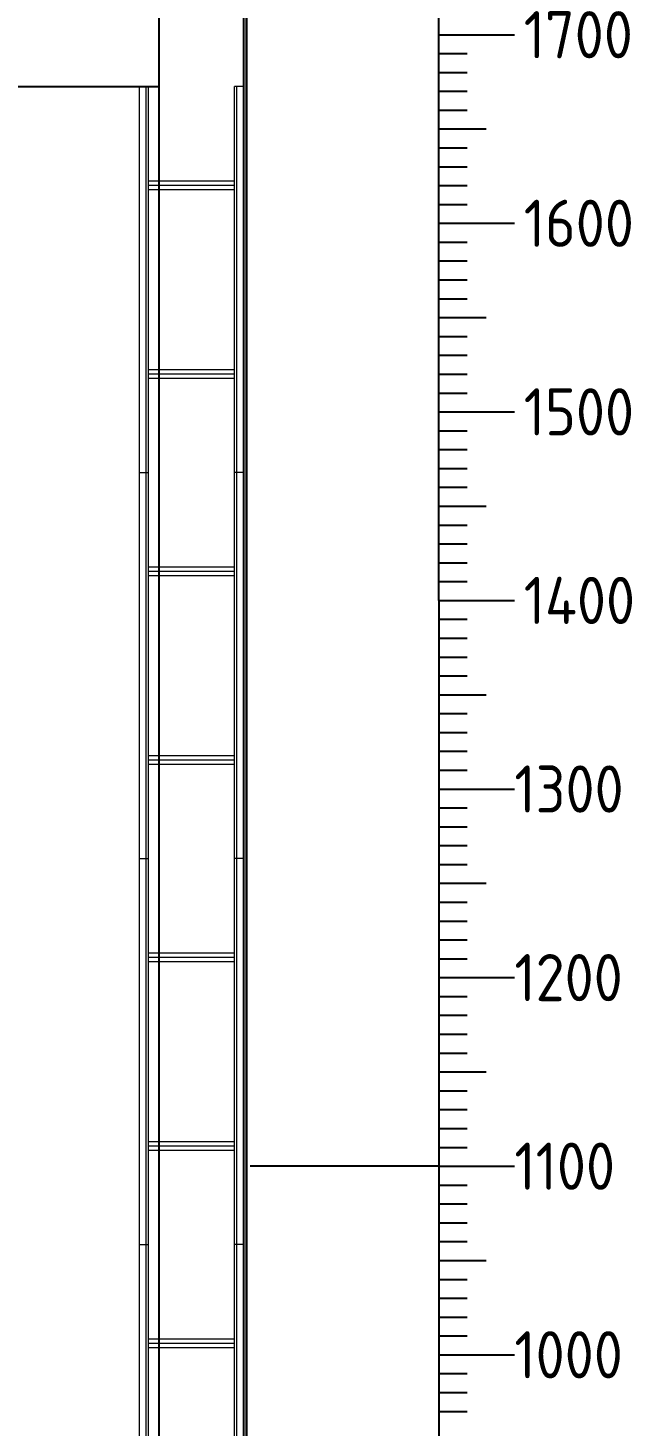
# Model space of a CAD drawing. Header units: millimetres. Extents: x 37984 to 70752, y 14140 to 37584.
# Drawn here: x 46393 to 46713, y 15729 to 16470 of the extents above; entities that cross this region are included whole.
import ezdxf
from ezdxf.enums import TextEntityAlignment as Align

# ---------------------------------------------------------------- set-up
doc = ezdxf.new("R2010")
doc.units = ezdxf.units.MM
doc.layers.add('! NO PLOT !', color=7, linetype='Continuous', true_color=0xff75dd, plot=False)
doc.layers.add('000-PI-Oprema', color=30, linetype='Continuous', lineweight=5)
doc.layers.add('000-PI-ORMAR', color=2, linetype='Continuous')
doc.layers.add('002-PI-Kabelska kanalica', color=150, linetype='Continuous')
doc.styles.add('PI0', font='isocpeur.ttf', dxfattribs={"width": 0.9})

# ---------------------------------------------------------------- blocks, each defined once
blk = doc.blocks.new('*U1323')
at = {"layer": '002-PI-Kabelska kanalica'}
for p in [(-20, 1388), (60, -100)]:
    blk.add_line(p, (60, 1388), dxfattribs=at)
blk = doc.blocks.new('*U992')
at = {"layer": '000-PI-Oprema', "ltscale": 0.25}
for p, q in [((-5, 1408.11), (-5, 1612.78)), ((-5, 1612.78), (-0.33, 1612.78)), ((-1.5, 1408.11), (-1.5, 1612.78)), ((-0.33, 1408.11), (-0.33, 1612.78)), ((45.33, 1408.11), (45.33, 1612.78)), ((50, 1612.78), (45.33, 1612.78)), ((46.5, 1408.11), (46.5, 1612.78)), ((50, 1408.11), (50, 1612.78)), ((-0.33, 1562.78), (45.33, 1562.78)), ((-0.33, 1560.45), (45.33, 1560.45)), ((-0.33, 1462.78), (45.33, 1462.78)), ((-0.33, 1460.45), (45.33, 1460.45)), ((-5, 1408.11), (-0.33, 1408.11)), ((-5, 1408.11), (-0.33, 1408.11)), ((-5, 1203.44), (-5, 1408.11)), ((-1.5, 1408.11), (-1.5, 1408.11)), ((-1.5, 1203.44), (-1.5, 1408.11)), ((-0.33, 1203.44), (-0.33, 1408.11)), ((50, 1408.11), (45.33, 1408.11)), ((50, 1408.11), (45.33, 1408.11)), ((45.33, 1203.44), (45.33, 1408.11)), ((46.5, 1203.44), (46.5, 1408.11)), ((50, 1203.44), (50, 1408.11)), ((-0.33, 1358.11), (45.33, 1358.11)), ((-0.33, 1355.78), (45.33, 1355.78)), ((-0.33, 1258.11), (45.33, 1258.11)), ((-0.33, 1255.78), (45.33, 1255.78)), ((-5, 1203.44), (-0.33, 1203.44)), ((-5, 1203.44), (-0.33, 1203.44)), ((-5, 998.77), (-5, 1203.44)), ((-1.5, 1203.44), (-1.5, 1203.44)), ((-1.5, 998.77), (-1.5, 1203.44)), ((-0.33, 998.77), (-0.33, 1203.44)), ((50, 1203.44), (45.33, 1203.44)), ((50, 1203.44), (45.33, 1203.44)), ((45.33, 998.77), (45.33, 1203.44)), ((46.5, 998.77), (46.5, 1203.44)), ((50, 998.77), (50, 1203.44)), ((-0.33, 1153.44), (45.33, 1153.44)), ((-0.33, 1151.11), (45.33, 1151.11)), ((-0.33, 1053.44), (45.33, 1053.44)), ((-0.33, 1051.11), (45.33, 1051.11)), ((-5, 998.77), (-0.33, 998.77)), ((-5, 998.77), (-0.33, 998.77)), ((-5, 794.1), (-5, 998.77)), ((-1.5, 998.77), (-1.5, 998.77)), ((-1.5, 794.1), (-1.5, 998.77)), ((-0.33, 794.1), (-0.33, 998.77)), ((50, 998.77), (45.33, 998.77)), ((50, 998.77), (45.33, 998.77)), ((45.33, 794.1), (45.33, 998.77)), ((46.5, 794.1), (46.5, 998.77)), ((50, 794.1), (50, 998.77)), ((-0.33, 948.77), (45.33, 948.77)), ((-0.33, 946.44), (45.33, 946.44))]:
    blk.add_line(p, q, dxfattribs=at)
for points in [[(-0.33, 1558.11), (45.33, 1558.11)], [(-0.33, 1458.11), (45.33, 1458.11)], [(-0.33, 1353.44), (45.33, 1353.44)], [(-0.33, 1253.44), (45.33, 1253.44)], [(-0.33, 1148.77), (45.33, 1148.77)], [(-0.33, 1048.77), (45.33, 1048.77)], [(-0.33, 944.1), (45.33, 944.1)]]:
    blk.add_lwpolyline(points, dxfattribs=at)
blk = doc.blocks.new('skala_2300')
for p, q in [((0, 1400), (0, 2300)), ((0, 1700), (40, 1700)), ((0, 1690), (15, 1690)), ((0, 1680), (15, 1680)), ((0, 1670), (15, 1670)), ((0, 1660), (15, 1660)), ((0, 1650), (25, 1650)), ((0, 1640), (15, 1640)), ((0, 1630), (15, 1630)), ((0, 1620), (15, 1620)), ((0, 1610), (15, 1610)), ((0, 1600), (40, 1600)), ((0, 1590), (15, 1590)), ((0, 1580), (15, 1580)), ((0, 1570), (15, 1570)), ((0, 1560), (15, 1560)), ((0, 1550), (25, 1550)), ((0, 1540), (15, 1540)), ((0, 1530), (15, 1530)), ((0, 1520), (15, 1520)), ((0, 1510), (15, 1510)), ((0, 1500), (40, 1500)), ((0, 1490), (15, 1490)), ((0, 1480), (15, 1480)), ((0, 1470), (15, 1470)), ((0, 1460), (15, 1460)), ((0, 1450), (25, 1450)), ((0, 1440), (15, 1440)), ((0, 1430), (15, 1430)), ((0, 1420), (15, 1420)), ((0, 1410), (15, 1410)), ((0, 1400), (40, 1400)), ((0, 1400), (0, 540)), ((0, 1400), (40, 1400)), ((0, 1390), (15, 1390)), ((0, 1380), (15, 1380)), ((0, 1370), (15, 1370)), ((0, 1360), (15, 1360)), ((0, 1350), (25, 1350)), ((0, 1340), (15, 1340)), ((0, 1330), (15, 1330)), ((0, 1320), (15, 1320)), ((0, 1310), (15, 1310)), ((0, 1300), (40, 1300)), ((0, 1290), (15, 1290)), ((0, 1280), (15, 1280)), ((0, 1270), (15, 1270)), ((0, 1260), (15, 1260)), ((0, 1250), (25, 1250)), ((0, 1240), (15, 1240)), ((0, 1230), (15, 1230)), ((0, 1220), (15, 1220)), ((0, 1210), (15, 1210)), ((0, 1200), (40, 1200)), ((0, 1200), (40, 1200)), ((0, 1200), (40, 1200)), ((0, 1190), (15, 1190)), ((0, 1180), (15, 1180)), ((0, 1170), (15, 1170)), ((0, 1160), (15, 1160)), ((0, 1150), (25, 1150)), ((0, 1140), (15, 1140)), ((0, 1130), (15, 1130)), ((0, 1120), (15, 1120)), ((0, 1110), (15, 1110)), ((0, 1100), (40, 1100)), ((0, 1090), (15, 1090)), ((0, 1080), (15, 1080)), ((0, 1070), (15, 1070)), ((0, 1060), (15, 1060)), ((0, 1050), (25, 1050)), ((0, 1040), (15, 1040)), ((0, 1030), (15, 1030)), ((0, 1020), (15, 1020)), ((0, 1010), (15, 1010)), ((0, 1000), (40, 1000)), ((0, 1000), (40, 1000)), ((0, 1000), (40, 1000)), ((0, 1000), (40, 1000)), ((0, 990), (15, 990)), ((0, 980), (15, 980)), ((0, 970), (15, 970))]:
    blk.add_line(p, q)
at = {"style": 'PI0', "width": 0.9}
for s, p in [('1700', (44.97, 1700)), ('1600', (44.97, 1600)), ('1500', (44.97, 1500)), ('1400', (44.97, 1400)), ('1300', (40, 1300)), ('1200', (40, 1200)), ('1100', (40, 1100)), ('1000', (40, 1000))]:
    blk.add_text(s, height=25, dxfattribs=at).set_placement(p, align=Align.MIDDLE_LEFT)

msp = doc.modelspace()

# ---------------------------------------------------------------- linework, layer by layer
at = {"layer": '! NO PLOT !', "ltscale": 0.25}
msp.add_line((46510.98, 15867.154), (46610.98, 15867.154), dxfattribs=at)
at = {"layer": '000-PI-ORMAR'}
for p, q in [((46507.396, 16761.404), (46507.396, 14776.904)), ((46508.896, 16761.404), (46508.896, 14776.904)), ((46508.908, 14776.904), (46508.908, 16761.404)), ((46462.396, 16709.404), (46462.396, 14819.404))]:
    msp.add_line(p, q, dxfattribs=at)

# ---------------------------------------------------------------- block references
msp.add_blockref('skala_2300', (46610.98, 14766.904))
at = {"rotation": 270}
msp.add_blockref('*U1323', (45074.483, 16499.404), dxfattribs=at)
at = {"layer": '000-PI-Oprema'}
msp.add_blockref('*U992', (46457.31, 14826.623), dxfattribs=at)

doc.saveas('drawing.dxf')
